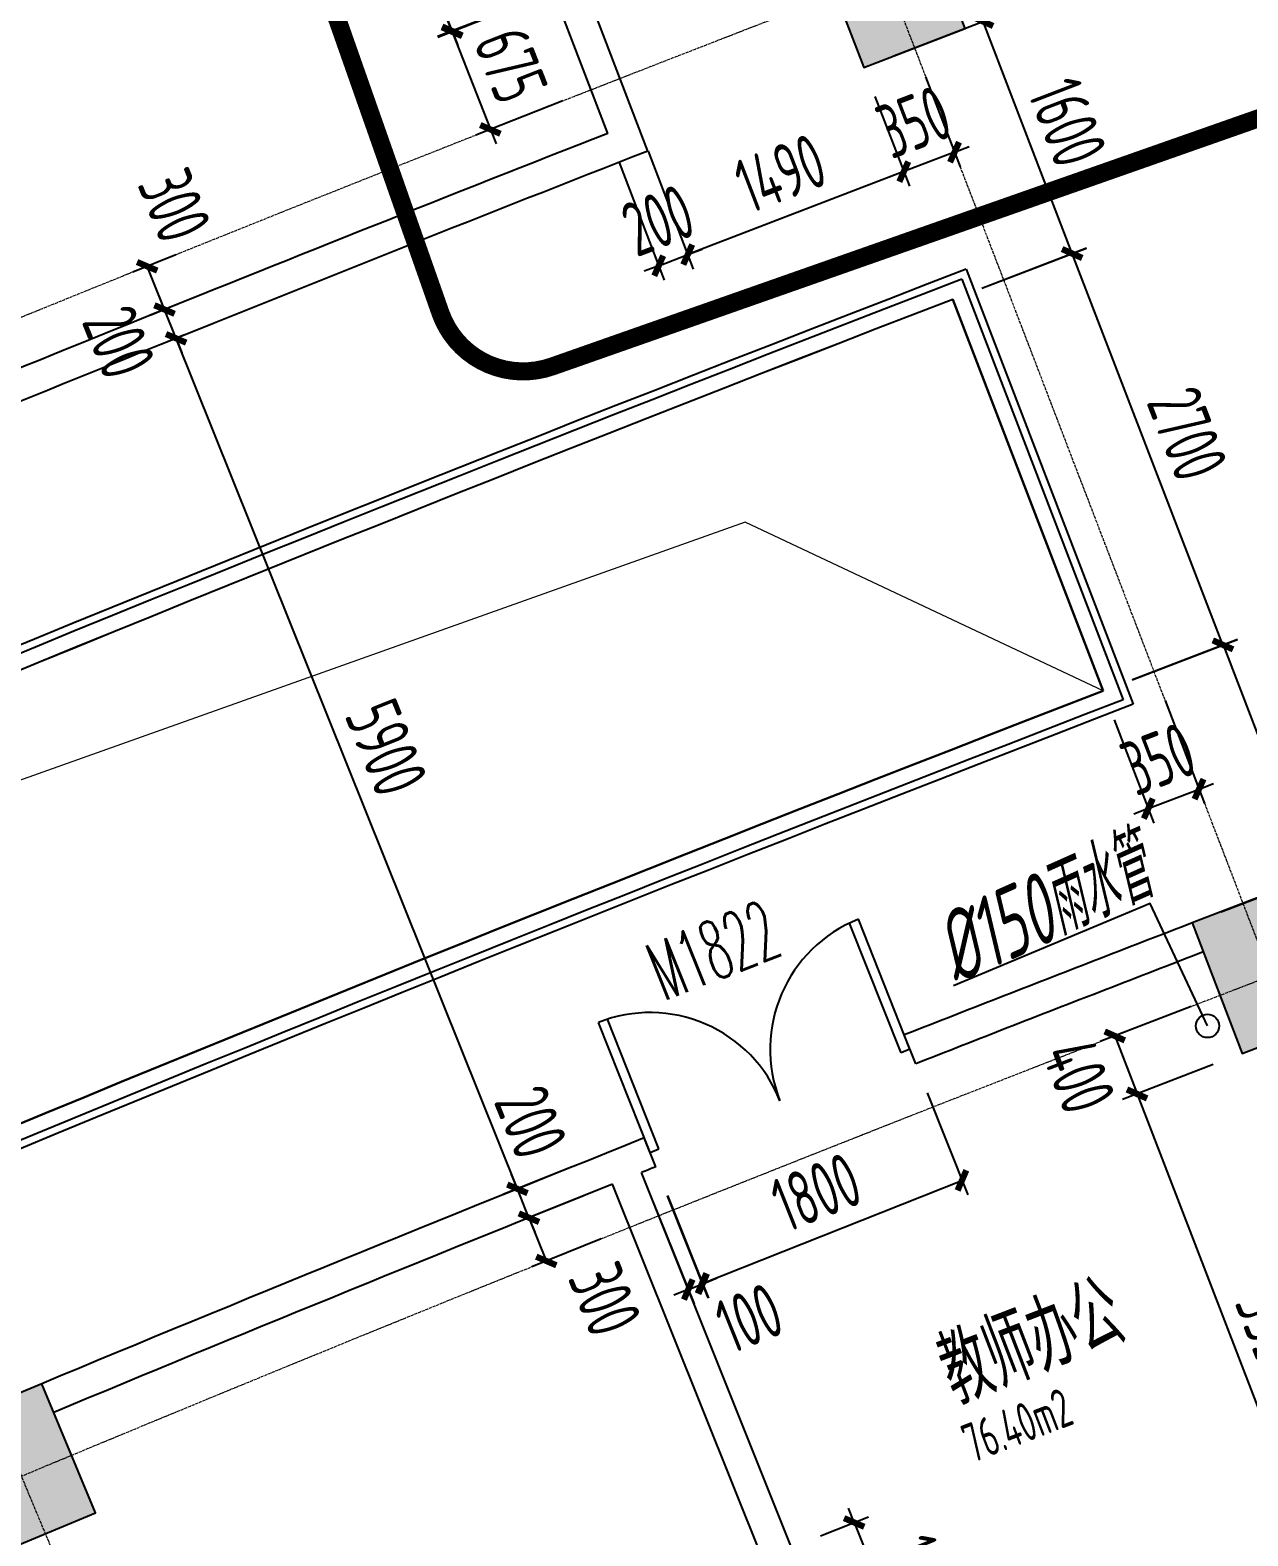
# Model space of a CAD drawing. Header units: millimetres. Extents: x 0 to 12110233, y -6694180 to 0.
# Drawn here: x 11662613 to 11670453, y -6416127 to -6406433 of the extents above; entities that cross this region are included whole.
import ezdxf
from ezdxf.enums import TextEntityAlignment as Align

# ---------------------------------------------------------------- set-up
doc = ezdxf.new("R2010")
doc.units = ezdxf.units.MM
doc.header["$LTSCALE"] = 10
doc.linetypes.add('A1-RG-AXIS-3~4F$0$CENTER', pattern=[50.8, 31.75, -6.35, 6.35, -6.35])
doc.linetypes.add('A1-RI-F3$0$DASHED', pattern=[0.75, 0.5, -0.25])
for name, color, linetype in [('A1-RD-3F$0$A-louban', 5, 'Continuous'), ('A1-RG-AXIS-3~4F$0$A-COLU-HATH', 8, 'Continuous'), ('A1-RG-AXIS-3~4F$0$A-COLUMN', 7, 'Continuous'), ('A1-RG-AXIS-3~4F$0$A2-RG-AXIS-150$0$A-DIMS-100', 1, 'Continuous'), ('A1-RI-F3$0$0P-RW-GR-V', 210, 'Continuous'), ('A1-RI-F3$0$A-DIMS-1：100', 1, 'Continuous'), ('A1-RI-F3$0$A-DOOR', 32, 'Continuous'), ('A1-RI-F3$0$A-STRS-HRAL', 3, 'Continuous'), ('A1-RI-F3$0$A-SYMB', 4, 'Continuous'), ('A1-RI-F3$0$A-SYMB-AREA', 4, 'Continuous'), ('A1-RI-F3$0$A-SYMB-NAME', 4, 'Continuous'), ('A1-RI-F3$0$A-TEXT', 4, 'Continuous'), ('A1-RI-F3$0$A-TEXT1', 4, 'Continuous'), ('A1-RI-F3$0$A-WALL', 7, 'Continuous'), ('A1-RI-F3$0$N-SYMB-DOOR', 13, 'Continuous'), ('A1-RI-F3$0$N-SYMB-DOOR1', 13, 'Continuous'), ('A1-RI-F3$0$N-SYMB-DOOR2', 13, 'Continuous')]:
    doc.layers.add(name, color=color, linetype=linetype)
doc.layers.add('A1-RG-AXIS-3~4F$0$A-GRID', color=1, linetype='A1-RG-AXIS-3~4F$0$CENTER', lineweight=9)
doc.layers.add('A1-RI-F3$0$A-HOLE', color=2, linetype='Continuous', lineweight=5)
doc.styles.add('A1-RG-AXIS-3~4F$0$A2-RG-AXIS-150$0$XD2008', font='romans.shx', dxfattribs={"width": 0.7})
doc.styles.add('A1-RI-F3$0$ECADI', font='gbeitc.shx', dxfattribs={"width": 0.7, "bigfont": 'gbcbig.shx'})
doc.styles.add('A1-RI-F3$0$ECADI-SYM', font='simplex.shx', dxfattribs={"width": 0.7, "bigfont": 'hztxt.shx'})
doc.styles.add('A1-RI-F3$0$XD2008', font='xd-hzs.shx', dxfattribs={"width": 0.7, "bigfont": 'xd-hztxt.shx'})
doc.dimstyles.new('A1-RG-AXIS-3~4F$0$A2-RG-AXIS-150$0$XD100', dxfattribs={"dimscale": 100, "dimtxt": 5.5, "dimasz": 1.5, "dimexe": 1, "dimexo": 2, "dimgap": 0.5, "dimtad": 1, "dimdec": 0, "dimdsep": 46, "dimtxsty": 'A1-RG-AXIS-3~4F$0$A2-RG-AXIS-150$0$XD2008', "dimblk": 'A1-RG-AXIS-3~4F$0$A2-RG-AXIS-150$0$_ArchTick', "dimcen": 2.5, "dimclrt": 4, "dimaunit": 1, "dimadec": 3, "dimazin": 0, "dimtfac": 1, "dimtdec": 0, "dimtix": 1, "dimtmove": 0, "dimatfit": 3, "dimfxl": 0, "dimtolj": 1, "dimtzin": 0, "dimarcsym": 0})
doc.dimstyles.new('A1-RI-F3$0$XD100$0', dxfattribs={"dimscale": 100, "dimtxt": 3.5, "dimasz": 2, "dimexe": 1, "dimexo": 2, "dimgap": 1, "dimtad": 1, "dimdec": 0, "dimdsep": 46, "dimtxsty": 'A1-RI-F3$0$XD2008', "dimblk1": 'A1-RI-F3$0$_ArchTick', "dimblk2": 'A1-RI-F3$0$_ArchTick', "dimsah": 1, "dimcen": 2.5, "dimclrd": 1, "dimclre": 1, "dimclrt": 4, "dimaunit": 1, "dimadec": 0, "dimazin": 0, "dimtfac": 1, "dimtdec": 0, "dimtix": 1, "dimtmove": 2, "dimatfit": 3, "dimfxl": 0, "dimtolj": 1, "dimtzin": 0, "dimarcsym": 0})

# ---------------------------------------------------------------- blocks, each defined once
blk = doc.blocks.new('A1-RD-3F')
at = {"layer": 'A1-RD-3F$0$A-louban'}
blk.add_lwpolyline([(11669520.9, -6410687.2), (11668553.2, -6408166.6, 0.013789), (11652954.6, -6414674.9), (11654065.4, -6417135.8, -0.013784)], format="xyb", close=True, dxfattribs=at)
blk = doc.blocks.new('A1-RI-F3$0$_ArchTick')
at = {"color": 0, "linetype": 'ByBlock', "const_width": 0.4}
blk.add_lwpolyline([(-0.5, -0.5), (0.5, 0.5)], dxfattribs=at)
blk = doc.blocks.new('*D40')
at = {"layer": 'A1-RI-F3$0$A-DIMS-1：100', "color": 1, "linetype": 'ByBlock', "lineweight": -2}
for p, q in [((11663792.3, -6408320.9), (11663459.6, -6408454.4)), ((11665749.9, -6413892.6), (11663552.4, -6408417.2)), ((11665989.8, -6413796.4), (11665657.1, -6413929.9))]:
    blk.add_line(p, q, dxfattribs=at)
at = {"layer": 'A1-RI-F3$0$A-DIMS-1：100', "color": 1, "linetype": 'ByBlock', "lineweight": -2, "xscale": 100, "yscale": 100, "zscale": 100}
for p, rotation in [((11663552.4, -6408417.2), 111.8672145939445), ((11665749.9, -6413892.6), 291.8672145939445)]:
    blk.add_blockref('A1-RI-F3$0$_ArchTick', p, dxfattribs=dict(at, rotation=rotation))
at = {"layer": 'A1-RI-F3$0$A-DIMS-1：100', "color": 4, "linetype": 'ByBlock', "insert": (11664906.4, -6411052.5), "char_height": 350, "attachment_point": 5, "rotation": 291.86721, "style": 'A1-RI-F3$0$XD2008'}
blk.add_mtext('\\A1;5900', dxfattribs=at)
blk = doc.blocks.new('*D41')
at = {"layer": 'A1-RI-F3$0$A-DIMS-1：100', "color": 1, "linetype": 'ByBlock', "lineweight": -2}
for p, q in [((11663532.2, -6408210), (11663385.1, -6408269.1)), ((11663477.9, -6408231.8), (11663440.6, -6408139)), ((11663552.5, -6408417.3), (11663477.9, -6408231.8)), ((11663606.7, -6408395.5), (11663459.7, -6408454.6)), ((11663552.5, -6408417.3), (11663589.8, -6408510.1))]:
    blk.add_line(p, q, dxfattribs=at)
at = {"layer": 'A1-RI-F3$0$A-DIMS-1：100', "color": 1, "linetype": 'ByBlock', "lineweight": -2, "xscale": 100, "yscale": 100, "zscale": 100}
for p, rotation in [((11663477.9, -6408231.8), 291.9044075405789), ((11663552.5, -6408417.3), 111.9044075405789)]:
    blk.add_blockref('A1-RI-F3$0$_ArchTick', p, dxfattribs=dict(at, rotation=rotation))
at = {"layer": 'A1-RI-F3$0$A-DIMS-1：100', "color": 4, "linetype": 'ByBlock', "insert": (11663183.8, -6408441.6), "char_height": 350, "attachment_point": 5, "rotation": 291.90441, "style": 'A1-RI-F3$0$XD2008'}
blk.add_mtext('\\A1;200', dxfattribs=at)
blk = doc.blocks.new('*D42')
at = {"layer": 'A1-RI-F3$0$A-DIMS-1：100', "color": 1, "linetype": 'ByBlock', "lineweight": -2}
for p, q in [((11663551.7, -6407878.9), (11663273.3, -6407990.7)), ((11663477.8, -6408231.7), (11663366.1, -6407953.5)), ((11663663.4, -6408157.1), (11663385, -6408268.9))]:
    blk.add_line(p, q, dxfattribs=at)
at = {"layer": 'A1-RI-F3$0$A-DIMS-1：100', "color": 1, "linetype": 'ByBlock', "lineweight": -2, "xscale": 100, "yscale": 100, "zscale": 100}
for p, rotation in [((11663366.1, -6407953.5), 111.8781112606488), ((11663477.8, -6408231.7), 291.8781112606488)]:
    blk.add_blockref('A1-RI-F3$0$_ArchTick', p, dxfattribs=dict(at, rotation=rotation))
at = {"layer": 'A1-RI-F3$0$A-DIMS-1：100', "color": 4, "linetype": 'ByBlock', "insert": (11663542.5, -6407561.6), "char_height": 350, "attachment_point": 5, "rotation": 291.87811, "style": 'A1-RI-F3$0$XD2008'}
blk.add_mtext('\\A1;300', dxfattribs=at)
blk = doc.blocks.new('*D85')
at = {"layer": 'A1-RI-F3$0$A-DIMS-1：100', "color": 1, "linetype": 'ByBlock', "lineweight": -2}
for p, q in [((11665797, -6406260.4), (11665236.5, -6406479.9)), ((11665329.6, -6406443.4), (11665293.1, -6406350.3)), ((11665329.6, -6406443.4), (11665575.7, -6407072.1)), ((11666043.1, -6406889.2), (11665482.6, -6407108.6)), ((11665575.7, -6407072.1), (11665612.2, -6407165.3))]:
    blk.add_line(p, q, dxfattribs=at)
at = {"layer": 'A1-RI-F3$0$A-DIMS-1：100', "color": 1, "linetype": 'ByBlock', "lineweight": -2, "xscale": 100, "yscale": 100, "zscale": 100}
for p, rotation in [((11665329.6, -6406443.4), 291.3803792926731), ((11665575.7, -6407072.1), 111.3803792926731)]:
    blk.add_blockref('A1-RI-F3$0$_ArchTick', p, dxfattribs=dict(at, rotation=rotation))
at = {"layer": 'A1-RI-F3$0$A-DIMS-1：100', "color": 4, "linetype": 'ByBlock', "insert": (11665708.7, -6406657.5), "char_height": 350, "attachment_point": 5, "rotation": 291.38038, "style": 'A1-RI-F3$0$XD2008'}
blk.add_mtext('\\A1;675', dxfattribs=at)
blk = doc.blocks.new('*D86')
at = {"layer": 'A1-RI-F3$0$A-DIMS-1：100', "color": 1, "linetype": 'ByBlock', "lineweight": -2}
for p, q in [((11665438.1, -6405325.6), (11664877.8, -6405540.7)), ((11664971.2, -6405504.9), (11664935.3, -6405411.5)), ((11665329.6, -6406438.5), (11664971.2, -6405504.9)), ((11665796.5, -6406259.2), (11665236.2, -6406474.3)), ((11665329.6, -6406438.5), (11665365.4, -6406531.8))]:
    blk.add_line(p, q, dxfattribs=at)
at = {"layer": 'A1-RI-F3$0$A-DIMS-1：100', "color": 1, "linetype": 'ByBlock', "lineweight": -2, "xscale": 100, "yscale": 100, "zscale": 100}
for p, rotation in [((11664971.2, -6405504.9), 291.0024495403499), ((11665329.6, -6406438.5), 111.0024495403499)]:
    blk.add_blockref('A1-RI-F3$0$_ArchTick', p, dxfattribs=dict(at, rotation=rotation))
at = {"layer": 'A1-RI-F3$0$A-DIMS-1：100', "color": 4, "linetype": 'ByBlock', "insert": (11665407.1, -6405873.1), "char_height": 350, "attachment_point": 5, "rotation": 291.00245, "style": 'A1-RI-F3$0$XD2008'}
blk.add_mtext('\\A1;1000', dxfattribs=at)
blk = doc.blocks.new('A1-RI-F3$0$5erhfh')
at = {"layer": 'A1-RI-F3$0$A-SYMB-AREA', "style": 'A1-RI-F3$0$ECADI', "width": 0.7}
blk.add_attdef('340M2', text='', height=2.5, dxfattribs=at).set_placement((0, 1.25), align=Align.MIDDLE_LEFT)
at = {"layer": 'A1-RI-F3$0$A-SYMB-NAME', "style": 'A1-RI-F3$0$ECADI', "width": 0.7}
blk.add_attdef('CHINESENAME', (-12.292, 3.087), '', height=4.5, dxfattribs=at)
blk = doc.blocks.new('*D307')
at = {"layer": 'A1-RI-F3$0$A-DIMS-1：100', "color": 1, "linetype": 'ByBlock', "lineweight": -2}
for p, q in [((11666177.2, -6413936.6), (11665731.4, -6414115.3)), ((11665824.2, -6414078.1), (11665935.9, -6414356.7)), ((11666288.9, -6414215.2), (11665843.1, -6414393.9))]:
    blk.add_line(p, q, dxfattribs=at)
at = {"layer": 'A1-RI-F3$0$A-DIMS-1：100', "color": 1, "linetype": 'ByBlock', "lineweight": -2, "xscale": 100, "yscale": 100, "zscale": 100}
for p, rotation in [((11665824.2, -6414078.1), 111.844092420943), ((11665935.9, -6414356.7), 291.844092420943)]:
    blk.add_blockref('A1-RI-F3$0$_ArchTick', p, dxfattribs=dict(at, rotation=rotation))
at = {"layer": 'A1-RI-F3$0$A-DIMS-1：100', "color": 4, "linetype": 'ByBlock', "insert": (11666313.7, -6414603.3), "char_height": 350, "attachment_point": 5, "rotation": 291.84409, "style": 'A1-RI-F3$0$XD2008'}
blk.add_mtext('\\A1;300', dxfattribs=at)
blk = doc.blocks.new('*D308')
at = {"layer": 'A1-RI-F3$0$A-DIMS-1：100', "color": 1, "linetype": 'ByBlock', "lineweight": -2}
for p, q in [((11666102.8, -6413751), (11665657, -6413929.7)), ((11665749.8, -6413892.4), (11665712.6, -6413799.6)), ((11665824.2, -6414078.1), (11665749.8, -6413892.4)), ((11666177.2, -6413936.6), (11665731.4, -6414115.3)), ((11665824.2, -6414078.1), (11665861.4, -6414170.9))]:
    blk.add_line(p, q, dxfattribs=at)
at = {"layer": 'A1-RI-F3$0$A-DIMS-1：100', "color": 1, "linetype": 'ByBlock', "lineweight": -2, "xscale": 100, "yscale": 100, "zscale": 100}
for p, rotation in [((11665749.8, -6413892.4), 291.8441310493046), ((11665824.2, -6414078.1), 111.8441310493046)]:
    blk.add_blockref('A1-RI-F3$0$_ArchTick', p, dxfattribs=dict(at, rotation=rotation))
at = {"layer": 'A1-RI-F3$0$A-DIMS-1：100', "color": 4, "linetype": 'ByBlock', "insert": (11665836.8, -6413462.9), "char_height": 350, "attachment_point": 5, "rotation": 291.84413, "style": 'A1-RI-F3$0$XD2008'}
blk.add_mtext('\\A1;200', dxfattribs=at)
blk = doc.blocks.new('*D311')
at = {"layer": 'A1-RI-F3$0$A-DIMS-1：100', "color": 1, "linetype": 'ByBlock', "lineweight": -2}
for p, q in [((11666622.8, -6413973.5), (11666887, -6414633.2)), ((11666715.7, -6413936.3), (11666979.9, -6414596)), ((11666849.9, -6414540.4), (11666942.7, -6414503.2)), ((11666942.7, -6414503.2), (11667035.5, -6414466)), ((11666849.9, -6414540.4), (11666757, -6414577.6))]:
    blk.add_line(p, q, dxfattribs=at)
at = {"layer": 'A1-RI-F3$0$A-DIMS-1：100', "color": 1, "linetype": 'ByBlock', "lineweight": -2, "xscale": 100, "yscale": 100, "zscale": 100}
for p, rotation in [((11666942.7, -6414503.2), 201.8251589457956), ((11666849.9, -6414540.4), 21.82515894579562)]:
    blk.add_blockref('A1-RI-F3$0$_ArchTick', p, dxfattribs=dict(at, rotation=rotation))
at = {"layer": 'A1-RI-F3$0$A-DIMS-1：100', "color": 4, "linetype": 'ByBlock', "insert": (11667242.2, -6414723.7), "char_height": 350, "attachment_point": 5, "rotation": 21.82516, "style": 'A1-RI-F3$0$XD2008'}
blk.add_mtext('\\A1;100', dxfattribs=at)
blk = doc.blocks.new('*D312')
at = {"layer": 'A1-RI-F3$0$A-DIMS-1：100', "color": 1, "linetype": 'ByBlock', "lineweight": -2}
for p, q in [((11668388.4, -6413273.5), (11668648.9, -6413930.8)), ((11666938.6, -6414500.9), (11668612, -6413837.8)), ((11666715, -6413936.6), (11666975.5, -6414593.9))]:
    blk.add_line(p, q, dxfattribs=at)
at = {"layer": 'A1-RI-F3$0$A-DIMS-1：100', "color": 1, "linetype": 'ByBlock', "lineweight": -2, "xscale": 100, "yscale": 100, "zscale": 100}
for p, rotation in [((11668612, -6413837.8), 21.61646446125528), ((11666938.6, -6414500.9), 201.6164644612552)]:
    blk.add_blockref('A1-RI-F3$0$_ArchTick', p, dxfattribs=dict(at, rotation=rotation))
at = {"layer": 'A1-RI-F3$0$A-DIMS-1：100', "color": 4, "linetype": 'ByBlock', "insert": (11667674, -6413913.7), "char_height": 350, "attachment_point": 5, "rotation": 21.61646, "style": 'A1-RI-F3$0$XD2008'}
blk.add_mtext('\\A1;1800', dxfattribs=at)
blk = doc.blocks.new('*D317')
at = {"layer": 'A1-RI-F3$0$A-DIMS-1：100', "color": 1, "linetype": 'ByBlock', "lineweight": -2}
for p, q in [((11670086.9, -6412719.3), (11669502.4, -6412943.8)), ((11669595.7, -6412907.9), (11669739, -6413281.1)), ((11670230.2, -6413092.6), (11669645.7, -6413317))]:
    blk.add_line(p, q, dxfattribs=at)
at = {"layer": 'A1-RI-F3$0$A-DIMS-1：100', "color": 1, "linetype": 'ByBlock', "lineweight": -2, "xscale": 100, "yscale": 100, "zscale": 100}
for p, rotation in [((11669595.7, -6412907.9), 111.0024529768918), ((11669739, -6413281.1), 291.0024529768918)]:
    blk.add_blockref('A1-RI-F3$0$_ArchTick', p, dxfattribs=dict(at, rotation=rotation))
at = {"layer": 'A1-RI-F3$0$A-DIMS-1：100', "color": 4, "linetype": 'ByBlock', "insert": (11669365.2, -6413167.2), "char_height": 350, "attachment_point": 5, "rotation": 291.00245, "style": 'A1-RI-F3$0$XD2008'}
blk.add_mtext('\\A1;400', dxfattribs=at)
blk = doc.blocks.new('*D318')
at = {"layer": 'A1-RI-F3$0$A-DIMS-1：100', "color": 1, "linetype": 'ByBlock', "lineweight": -2}
for p, q in [((11670230.3, -6413092.8), (11669645.9, -6413317.9)), ((11669739.2, -6413282), (11671015.5, -6416594.8)), ((11671506.5, -6416405.7), (11670922.2, -6416630.8))]:
    blk.add_line(p, q, dxfattribs=at)
at = {"layer": 'A1-RI-F3$0$A-DIMS-1：100', "color": 1, "linetype": 'ByBlock', "lineweight": -2, "xscale": 100, "yscale": 100, "zscale": 100}
for p, rotation in [((11669739.2, -6413282), 111.0690063712773), ((11671015.5, -6416594.8), 291.0690063712773)]:
    blk.add_blockref('A1-RI-F3$0$_ArchTick', p, dxfattribs=dict(at, rotation=rotation))
at = {"layer": 'A1-RI-F3$0$A-DIMS-1：100', "color": 4, "linetype": 'ByBlock', "insert": (11670634, -6414839.6), "char_height": 350, "attachment_point": 5, "rotation": 291.06901, "style": 'A1-RI-F3$0$XD2008'}
blk.add_mtext('\\A1;3550', dxfattribs=at)
blk = doc.blocks.new('*D320')
at = {"layer": 'A1-RI-F3$0$A-DIMS-1：100', "color": 1, "linetype": 'ByBlock', "lineweight": -2}
for p, q in [((11667917.9, -6416040.2), (11667880.7, -6415947.3)), ((11667700.8, -6416127.1), (11668010.7, -6416003)), ((11667917.9, -6416040.2), (11668289.6, -6416968.5)), ((11668072.5, -6417055.4), (11668382.5, -6416931.3)), ((11668289.6, -6416968.5), (11668326.8, -6417061.3))]:
    blk.add_line(p, q, dxfattribs=at)
at = {"layer": 'A1-RI-F3$0$A-DIMS-1：100', "color": 1, "linetype": 'ByBlock', "lineweight": -2, "xscale": 100, "yscale": 100, "zscale": 100}
for p, rotation in [((11667917.9, -6416040.2), 291.8251589461732), ((11668289.6, -6416968.5), 111.8251589461732)]:
    blk.add_blockref('A1-RI-F3$0$_ArchTick', p, dxfattribs=dict(at, rotation=rotation))
at = {"layer": 'A1-RI-F3$0$A-DIMS-1：100', "color": 4, "linetype": 'ByBlock', "insert": (11668359, -6416402.1), "char_height": 350, "attachment_point": 5, "rotation": 291.82516, "style": 'A1-RI-F3$0$XD2008'}
blk.add_mtext('\\A1;1000', dxfattribs=at)
blk = doc.blocks.new('*D394')
at = {"layer": 'A1-RI-F3$0$A-DIMS-1：100', "color": 1, "linetype": 'ByBlock', "lineweight": -2}
for p, q in [((11669919.4, -6410748.4), (11670174.3, -6411412.4)), ((11669592.6, -6410873.9), (11669847.5, -6411537.8)), ((11670138.4, -6411319), (11670231.8, -6411283.2)), ((11669811.7, -6411444.5), (11670138.4, -6411319)), ((11669811.7, -6411444.5), (11669718.3, -6411480.3))]:
    blk.add_line(p, q, dxfattribs=at)
at = {"layer": 'A1-RI-F3$0$A-DIMS-1：100', "color": 1, "linetype": 'ByBlock', "lineweight": -2, "xscale": 100, "yscale": 100, "zscale": 100}
for p, rotation in [((11670138.4, -6411319), 201.0024497400026), ((11669811.7, -6411444.5), 21.00244974000254)]:
    blk.add_blockref('A1-RI-F3$0$_ArchTick', p, dxfattribs=dict(at, rotation=rotation))
at = {"layer": 'A1-RI-F3$0$A-DIMS-1：100', "color": 4, "linetype": 'ByBlock', "insert": (11669876.5, -6411125), "char_height": 350, "attachment_point": 5, "rotation": 21.00245, "style": 'A1-RI-F3$0$XD2008'}
blk.add_mtext('\\A1;350', dxfattribs=at)
blk = doc.blocks.new('*D395')
at = {"layer": 'A1-RI-F3$0$A-DIMS-1：100', "color": 1, "linetype": 'ByBlock', "lineweight": -2}
for p, q in [((11669707.7, -6410615.5), (11670386.2, -6410355)), ((11670292.9, -6410390.8), (11670866.3, -6411884.3)), ((11670281, -6412109), (11670959.6, -6411848.5))]:
    blk.add_line(p, q, dxfattribs=at)
at = {"layer": 'A1-RI-F3$0$A-DIMS-1：100', "color": 1, "linetype": 'ByBlock', "lineweight": -2, "xscale": 100, "yscale": 100, "zscale": 100}
for p, rotation in [((11670292.9, -6410390.8), 111.0024433438502), ((11670866.3, -6411884.3), 291.0024433438501)]:
    blk.add_blockref('A1-RI-F3$0$_ArchTick', p, dxfattribs=dict(at, rotation=rotation))
at = {"layer": 'A1-RI-F3$0$A-DIMS-1：100', "color": 4, "linetype": 'ByBlock', "insert": (11670836.3, -6411039), "char_height": 350, "attachment_point": 5, "rotation": 291.00244, "style": 'A1-RI-F3$0$XD2008'}
blk.add_mtext('\\A1;1600', dxfattribs=at)
blk = doc.blocks.new('*D396')
at = {"layer": 'A1-RI-F3$0$A-DIMS-1：100', "color": 1, "linetype": 'ByBlock', "lineweight": -2}
for p, q in [((11668739.9, -6408094.7), (11669414.5, -6407834.8)), ((11670291.7, -6410390.3), (11669321.2, -6407870.7)), ((11669710.4, -6410614.2), (11670385, -6410354.3))]:
    blk.add_line(p, q, dxfattribs=at)
at = {"layer": 'A1-RI-F3$0$A-DIMS-1：100', "color": 1, "linetype": 'ByBlock', "lineweight": -2, "xscale": 100, "yscale": 100, "zscale": 100}
for p, rotation in [((11669321.2, -6407870.7), 111.066114885953), ((11670291.7, -6410390.3), 291.066114885953)]:
    blk.add_blockref('A1-RI-F3$0$_ArchTick', p, dxfattribs=dict(at, rotation=rotation))
at = {"layer": 'A1-RI-F3$0$A-DIMS-1：100', "color": 4, "linetype": 'ByBlock', "insert": (11670063.1, -6409031.7), "char_height": 350, "attachment_point": 5, "rotation": 291.06611, "style": 'A1-RI-F3$0$XD2008'}
blk.add_mtext('\\A1;2700', dxfattribs=at)
blk = doc.blocks.new('*D397')
at = {"layer": 'A1-RI-F3$0$A-DIMS-1：100', "color": 1, "linetype": 'ByBlock', "lineweight": -2}
for p, q in [((11668166.4, -6406601), (11668841.4, -6406341.9)), ((11669321.6, -6407871.6), (11668748, -6406377.7)), ((11668740, -6408094.9), (11669414.9, -6407835.7))]:
    blk.add_line(p, q, dxfattribs=at)
at = {"layer": 'A1-RI-F3$0$A-DIMS-1：100', "color": 1, "linetype": 'ByBlock', "lineweight": -2, "xscale": 100, "yscale": 100, "zscale": 100}
for p, rotation in [((11668748, -6406377.7), 111.0024529768888), ((11669321.6, -6407871.6), 291.0024529768888)]:
    blk.add_blockref('A1-RI-F3$0$_ArchTick', p, dxfattribs=dict(at, rotation=rotation))
at = {"layer": 'A1-RI-F3$0$A-DIMS-1：100', "color": 4, "linetype": 'ByBlock', "insert": (11669291.5, -6407026.1), "char_height": 350, "attachment_point": 5, "rotation": 291.00245, "style": 'A1-RI-F3$0$XD2008'}
blk.add_mtext('\\A1;1600', dxfattribs=at)
blk = doc.blocks.new('*D398')
at = {"layer": 'A1-RI-F3$0$A-DIMS-1：100', "color": 1, "linetype": 'ByBlock', "lineweight": -2}
for p, q in [((11668378.1, -6406733.9), (11668600.1, -6407312.1)), ((11668051.4, -6406859.4), (11668273.3, -6407437.5)), ((11668564.3, -6407218.7), (11668237.5, -6407344.1)), ((11668564.3, -6407218.7), (11668657.6, -6407182.9)), ((11668237.5, -6407344.1), (11668144.1, -6407380))]:
    blk.add_line(p, q, dxfattribs=at)
at = {"layer": 'A1-RI-F3$0$A-DIMS-1：100', "color": 1, "linetype": 'ByBlock', "lineweight": -2, "xscale": 100, "yscale": 100, "zscale": 100}
for p, rotation in [((11668564.3, -6407218.7), 201.0024529768817), ((11668237.5, -6407344.1), 21.00245297688171)]:
    blk.add_blockref('A1-RI-F3$0$_ArchTick', p, dxfattribs=dict(at, rotation=rotation))
at = {"layer": 'A1-RI-F3$0$A-DIMS-1：100', "color": 4, "linetype": 'ByBlock', "insert": (11668302.3, -6407024.7), "char_height": 350, "attachment_point": 5, "rotation": 21.00245, "style": 'A1-RI-F3$0$XD2008'}
blk.add_mtext('\\A1;350', dxfattribs=at)
blk = doc.blocks.new('*D399')
at = {"layer": 'A1-RI-F3$0$A-DIMS-1：100', "color": 1, "linetype": 'ByBlock', "lineweight": -2}
for p, q in [((11668051.4, -6406859.4), (11668273.3, -6407437.5)), ((11666660.4, -6407393.4), (11666882.3, -6407971.5)), ((11668237.5, -6407344.1), (11666846.5, -6407878.2))]:
    blk.add_line(p, q, dxfattribs=at)
at = {"layer": 'A1-RI-F3$0$A-DIMS-1：100', "color": 1, "linetype": 'ByBlock', "lineweight": -2, "xscale": 100, "yscale": 100, "zscale": 100}
for p, rotation in [((11668237.5, -6407344.1), 21.00244954033154), ((11666846.5, -6407878.2), 201.0024495403315)]:
    blk.add_blockref('A1-RI-F3$0$_ArchTick', p, dxfattribs=dict(at, rotation=rotation))
at = {"layer": 'A1-RI-F3$0$A-DIMS-1：100', "color": 4, "linetype": 'ByBlock', "insert": (11667443.4, -6407354.4), "char_height": 350, "attachment_point": 5, "rotation": 21.00245, "style": 'A1-RI-F3$0$XD2008'}
blk.add_mtext('\\A1;1490', dxfattribs=at)
blk = doc.blocks.new('*D400')
at = {"layer": 'A1-RI-F3$0$A-DIMS-1：100', "color": 1, "linetype": 'ByBlock', "lineweight": -2}
for p, q in [((11666591.1, -6407212.8), (11666882.3, -6407971.5)), ((11666404.3, -6407284.5), (11666695.6, -6408043.2)), ((11666659.8, -6407949.8), (11666846.5, -6407878.2)), ((11666846.5, -6407878.2), (11666939.8, -6407842.3)), ((11666659.8, -6407949.8), (11666566.4, -6407985.7))]:
    blk.add_line(p, q, dxfattribs=at)
at = {"layer": 'A1-RI-F3$0$A-DIMS-1：100', "color": 1, "linetype": 'ByBlock', "lineweight": -2, "xscale": 100, "yscale": 100, "zscale": 100}
for p, rotation in [((11666846.5, -6407878.2), 201.0024495402313), ((11666659.8, -6407949.8), 21.0024495402313)]:
    blk.add_blockref('A1-RI-F3$0$_ArchTick', p, dxfattribs=dict(at, rotation=rotation))
at = {"layer": 'A1-RI-F3$0$A-DIMS-1：100', "color": 4, "linetype": 'ByBlock', "insert": (11666654.6, -6407657.3), "char_height": 350, "attachment_point": 5, "rotation": 21.00245, "style": 'A1-RI-F3$0$XD2008'}
blk.add_mtext('\\A1;200', dxfattribs=at)
blk = doc.blocks.new('A1-RG-AXIS-3~4F$0$A2-RG-AXIS-150$0$_ArchTick')
at = {"color": 0, "linetype": 'ByBlock', "const_width": 0.4}
blk.add_lwpolyline([(-0.5, -0.5), (0.5, 0.5)], dxfattribs=at)
blk = doc.blocks.new('*D711')
at = {"layer": 'A1-RG-AXIS-3~4F$0$A2-RG-AXIS-150$0$A-DIMS-100', "color": 0, "lineweight": -2, "ltscale": 3}
for p, q in [((11670910, -6387267.3), (11670915.9, -6387284)), ((11580897.2, -6435951), (11580908, -6435965))]:
    blk.add_line(p, q, dxfattribs=at)
blk.add_arc((11778731.9, -6694178.6), 325182.4, 109.357031, 127.456634, dxfattribs=at)
at = {"layer": 'A1-RG-AXIS-3~4F$0$A2-RG-AXIS-150$0$A-DIMS-100', "color": 0, "lineweight": -2, "ltscale": 3, "xscale": 150, "yscale": 150, "zscale": 150}
for p, rotation in [((11670949, -6387378.3), 19.35703132825471), ((11580968.8, -6436044.4), 217.4566338573137)]:
    blk.add_blockref('A1-RG-AXIS-3~4F$0$A2-RG-AXIS-150$0$_ArchTick', p, dxfattribs=dict(at, rotation=rotation))
at = {"layer": 'A1-RG-AXIS-3~4F$0$A2-RG-AXIS-150$0$A-DIMS-100', "color": 4, "ltscale": 3, "insert": (11623903.2, -6407910.6), "char_height": 375, "attachment_point": 5, "rotation": 28.40683, "style": 'A1-RG-AXIS-3~4F$0$A2-RG-AXIS-150$0$XD2008'}
blk.add_mtext('\\A1;18°5\'59"', dxfattribs=at)
blk = doc.blocks.new('A1-RG-AXIS-3~4F$0$colu')
at = {"layer": 'A1-RG-AXIS-3~4F$0$A-COLU-HATH', "linetype": 'ByBlock'}
h = blk.add_hatch(color=256, dxfattribs=at)
h.paths.add_polyline_path([(11645506.5, -6407137.9), (11645842, -6407864.2), (11645388.1, -6408073.9), (11645052.6, -6407347.6)])
h.paths.add_polyline_path([(11672567.5, -6404094.9), (11672841.4, -6404846.5), (11673311.2, -6404675.2), (11673037.2, -6403923.6)])
h.paths.add_polyline_path([(11669749.3, -6396288.4), (11670092.2, -6397229.1), (11670561.8, -6397057.7), (11670219.1, -6396117.2)])
h.paths.add_polyline_path([(11648218.5, -6414201.1), (11648554, -6414927.4), (11649007.9, -6414717.7), (11648672.4, -6413991.5)])
h.paths.add_polyline_path([(11630302.3, -6423284.6), (11630692.9, -6423982.7), (11631129.2, -6423738.6), (11630738.6, -6423040.4)])
h.paths.add_polyline_path([(11626248.1, -6416039.2), (11626638.7, -6416737.4), (11627075.1, -6416493.2), (11626684.4, -6415795.1)])
h.paths.add_polyline_path([(11604911.2, -6438703.6), (11605416.6, -6439448.3), (11605995.8, -6439055.2), (11605490.4, -6438310.5)])
h.paths.add_polyline_path([(11612318.5, -6433817.9), (11612802.4, -6434576.8), (11613392.6, -6434200.5), (11612908.8, -6433441.6)])
h.paths.add_polyline_path([(11678236.4, -6409177.5), (11678567.9, -6410121), (11679228.3, -6409889), (11678896.8, -6408945.5)])
h.paths.add_polyline_path([(11591264.2, -6433838.8), (11591158.5, -6433556.8), (11590222.1, -6433907.7), (11590399.9, -6434382.1)])
h.paths.add_polyline_path([(11582705.6, -6437301.3), (11582516, -6436795.2), (11581579.6, -6437146.1), (11581699.7, -6437471)])
h.paths.add_polyline_path([(11606394.6, -6455923.8), (11606921.2, -6456653.6), (11607488.9, -6456244), (11606962.3, -6455514.2)])
h.paths.add_polyline_path([(11613306.9, -6451073.5), (11613812.4, -6451818.2), (11614391.5, -6451425.1), (11613886.1, -6450680.4)])
h.paths.add_polyline_path([(11620355.7, -6446423.7), (11620839.5, -6447182.6), (11621429.7, -6446806.3), (11620945.9, -6446047.4)])
h.paths.add_polyline_path([(11627535, -6441978.3), (11627996.9, -6442750.7), (11628597.7, -6442391.5), (11628135.8, -6441619.1)])
h.paths.add_polyline_path([(11634839, -6437740.8), (11635278.5, -6438526.2), (11635889.4, -6438184.4), (11635449.9, -6437399)])
h.paths.add_polyline_path([(11642261.7, -6433714.8), (11642678.5, -6434512.5), (11643298.9, -6434188.4), (11642882.2, -6433390.7)])
h.paths.add_polyline_path([(11657438.5, -6426310.3), (11657808.8, -6427130.6), (11658446.8, -6426842.6), (11658076.5, -6426022.3)])
h.paths.add_polyline_path([(11665180.1, -6422937.9), (11665526.7, -6423768.5), (11666172.7, -6423499), (11665826.1, -6422668.4)])
h.paths.add_polyline_path([(11673015.3, -6419789.2), (11673337.9, -6420629.5), (11673991.4, -6420378.6), (11673668.8, -6419538.4)])
h.paths.add_polyline_path([(11675949.4, -6402667.6), (11676280.8, -6403611.1), (11676941.3, -6403379), (11676609.8, -6402435.6)])
h.paths.add_polyline_path([(11632162.7, -6412872.3), (11631542.2, -6413196.4), (11632283.1, -6414614.6), (11632903.5, -6414290.4)])
h.paths.add_polyline_path([(11648552.6, -6404922.5), (11647914.6, -6405210.5), (11648572.8, -6406668.9), (11649210.9, -6406380.9)])
h.paths.add_polyline_path([(11590471.6, -6449023.6), (11591079.8, -6449817.4), (11591635.4, -6449391.7), (11591027.3, -6448597.9)])
h.paths.add_polyline_path([(11601625.9, -6449314.5), (11602152.5, -6450044.4), (11602720.2, -6449634.8), (11602193.6, -6448905)])
h.paths.add_polyline_path([(11597647.1, -6443800.1), (11598173.7, -6444529.9), (11598741.4, -6444120.4), (11598214.8, -6443390.5)])
h.paths.add_polyline_path([(11600306.1, -6431918.8), (11600811.6, -6432663.5), (11601390.7, -6432270.4), (11600885.3, -6431525.7)])
h.paths.add_polyline_path([(11615974.2, -6439551.7), (11616458.1, -6440310.5), (11617048.3, -6439934.2), (11616564.5, -6439175.3)])
h.paths.add_polyline_path([(11615655.2, -6422108.9), (11616117.1, -6422881.3), (11616717.9, -6422522.1), (11616256, -6421749.7)])
h.paths.add_polyline_path([(11619863.2, -6429146.9), (11620325, -6429919.3), (11620925.8, -6429560.1), (11620464, -6428787.6)])
h.paths.add_polyline_path([(11630859.3, -6430628.5), (11631298.8, -6431413.9), (11631909.7, -6431072.1), (11631470.2, -6430286.7)])
h.paths.add_polyline_path([(11627538.8, -6424694.4), (11627978.3, -6425479.8), (11628589.1, -6425138), (11628149.7, -6424352.6)])
h.paths.add_polyline_path([(11638487.9, -6426491.2), (11638904.6, -6427288.9), (11639525, -6426964.7), (11639108.3, -6426167.1)])
h.paths.add_polyline_path([(11646232.1, -6422574.6), (11646625.7, -6423383.9), (11647255.2, -6423077.7), (11646861.6, -6422268.4)])
h.paths.add_polyline_path([(11654085.6, -6418882), (11654455.8, -6419702.3), (11655093.8, -6419414.3), (11654723.6, -6418594)])
h.paths.add_polyline_path([(11659423.4, -6409140.7), (11659769.9, -6409971.3), (11660416, -6409701.8), (11660069.4, -6408871.2)])
h.paths.add_polyline_path([(11662041.8, -6415416.4), (11662388.4, -6416247), (11663034.4, -6415977.4), (11662687.8, -6415146.8)])
h.paths.add_polyline_path([(11670094.3, -6412180.7), (11670416.9, -6413020.9), (11671070.4, -6412770), (11670747.8, -6411929.8)])
edge = h.paths.add_edge_path()
edge.add_arc((11595249.5, -6454684.4), 425, 0, 360)
h.paths.add_polyline_path([(11585545.5, -6442593.7), (11586153.7, -6443387.5), (11586709.3, -6442961.8), (11586101.2, -6442168)])
h.paths.add_polyline_path([(11592849.2, -6437150.3), (11593375.8, -6437880.2), (11593943.4, -6437470.6), (11593416.8, -6436740.7)])
h.paths.add_polyline_path([(11608730, -6444330.1), (11609235.4, -6445074.8), (11609814.6, -6444681.6), (11609309.2, -6443937)])
h.paths.add_polyline_path([(11607910.2, -6426903.7), (11608394.1, -6427662.5), (11608984.3, -6427286.2), (11608500.5, -6426527.3)])
h.paths.add_polyline_path([(11623352.7, -6434983.2), (11623814.5, -6435755.7), (11624415.3, -6435396.5), (11623953.5, -6434624)])
h.paths.add_polyline_path([(11623534.7, -6417538.5), (11623974.1, -6418323.9), (11624585, -6417982.1), (11624145.5, -6417196.7)])
h.paths.add_polyline_path([(11635339.1, -6420464.1), (11635755.9, -6421261.8), (11636376.3, -6420937.7), (11635959.6, -6420140)])
h.paths.add_polyline_path([(11643257.7, -6416459.6), (11643651.4, -6417268.9), (11644280.8, -6416962.8), (11643887.2, -6416153.4)])
h.paths.add_polyline_path([(11651288, -6412684.1), (11651658.2, -6413504.4), (11652296.3, -6413216.4), (11651926, -6412396.1)])
h.paths.add_polyline_path([(11656265.8, -6401573.1), (11656650.9, -6402495.9), (11657296.9, -6402226.4), (11656911.8, -6401303.5)])
h.paths.add_polyline_path([(11664718.2, -6398177.2), (11665076.6, -6399110.8), (11665730.1, -6398859.9), (11665371.7, -6397926.3)])
h.paths.add_polyline_path([(11667657.1, -6405832.5), (11667979.7, -6406672.7), (11668633.2, -6406421.8), (11668310.6, -6405581.6)])
h.paths.add_polyline_path([(11673264.6, -6395025.5), (11673596.1, -6395968.9), (11674256.5, -6395736.9), (11673925, -6394793.5)])
edge = h.paths.add_edge_path()
edge.add_arc((11681417.1, -6417175.4), 425, 0, 360)
edge = h.paths.add_edge_path()
edge.add_arc((11600175.9, -6461114.9), 425, 0, 360)
edge = h.paths.add_edge_path()
edge.add_arc((11640554, -6410100.5), 425, 0, 360)
at = {"layer": 'A1-RG-AXIS-3~4F$0$A-COLUMN'}
for points in [[(11667657.1, -6405832.5), (11667979.7, -6406672.7), (11668633.2, -6406421.8), (11668310.6, -6405581.6)], [(11670094.3, -6412180.7), (11670416.9, -6413020.9), (11671070.4, -6412770), (11670747.8, -6411929.8)], [(11662041.8, -6415416.4), (11662388.4, -6416247), (11663034.4, -6415977.4), (11662687.8, -6415146.8)]]:
    blk.add_lwpolyline(points, close=True, dxfattribs=at)
blk = doc.blocks.new('A1-RI-F3$0$1500')
at = {"layer": 'A1-RI-F3$0$A-DOOR'}
for p, q in [((0, 100), (0, 850)), ((51.4, 100), (51.4, 848.2)), ((1448.6, 100), (1448.6, 848.2)), ((1500, 100), (1500, 850)), ((0, 100), (51.4, 100)), ((1500, 100), (1448.6, 100))]:
    blk.add_line(p, q, dxfattribs=at)
for centre, start, end in [((0, 100), 0, 90), ((1500, 100), 90, 180)]:
    blk.add_arc(centre, 750, start, end, dxfattribs=at)
blk = doc.blocks.new('A1-RI-F3$0$mc')
at = {"layer": 'A1-RI-F3$0$N-SYMB-DOOR', "style": 'A1-RI-F3$0$ECADI-SYM', "width": 0.7}
for tag, p in [('门窗主编号1', (55.7, -311.3)), ('门窗主编号2', (667.6, -311.3))]:
    blk.add_attdef(tag, p, '', height=180, dxfattribs=at)
at = {"layer": 'A1-RI-F3$0$N-SYMB-DOOR', "style": 'A1-RI-F3$0$ECADI-SYM', "width": 0.7, "flags": 1}
for tag, p in [('洞口尺寸(宽X高)', (55.6, -717.2)), ('备注', (57.1, -921.2))]:
    blk.add_attdef(tag, p, '', height=180, dxfattribs=at)
at = {"layer": 'A1-RI-F3$0$N-SYMB-DOOR1', "style": 'A1-RI-F3$0$ECADI-SYM', "width": 0.7}
blk.add_attdef('门窗辅编号1', (55.7, -516.1), '', height=180, dxfattribs=at)
at = {"layer": 'A1-RI-F3$0$N-SYMB-DOOR2', "style": 'A1-RI-F3$0$ECADI-SYM', "width": 0.7}
blk.add_attdef('门窗辅编号2', (311.5, -516.1), '', height=180, dxfattribs=at)
blk = doc.blocks.new('A1-RG-AXIS-3~4F')
at = {"layer": 'A1-RG-AXIS-3~4F$0$A-GRID', "linetype": 'A1-RG-AXIS-3~4F$0$CENTER', "ltscale": 0.05}
for points in [[(11661998.5, -6390116.5), (11676909.7, -6428956.6)], [(11669336.1, -6431989.7), (11653315.8, -6393593.7)]]:
    blk.add_lwpolyline(points, dxfattribs=at)
blk.add_lwpolyline([(11682866.1, -6392336.6, 0.10373), (11569674.9, -6456283.6, 0.10373)], format="xyb", dxfattribs=at)
at = {"layer": 'A1-RG-AXIS-3~4F$0$A-GRID', "ltscale": 0.05}
blk.add_lwpolyline([(11690526.5, -6414141.6, 0.104527), (11584753.6, -6473784.9, 0.104527)], format="xyb", dxfattribs=at)
at = {"layer": 'A1-RG-AXIS-3~4F$0$A-GRID', "linetype": 'A1-RG-AXIS-3~4F$0$CENTER', "ltscale": 0.05}
blk.add_arc((11778731.9, -6694178.6), 308600, 107.574373, 131.323037, dxfattribs=at)
at = {"layer": 'A1-RG-AXIS-3~4F$0$A-GRID', "ltscale": 0.05}
blk.add_arc((11778731.9, -6694178.6), 301700, 107.53359, 131.336201, dxfattribs=at)
at = {"layer": 'A1-RG-AXIS-3~4F$0$A-COLU-HATH', "linetype": 'ByBlock'}
blk.add_blockref('A1-RG-AXIS-3~4F$0$colu', (0, 0), dxfattribs=at)
at = {"layer": 'A1-RG-AXIS-3~4F$0$A2-RG-AXIS-150$0$A-DIMS-100', "ltscale": 3}
dim = blk.add_angular_dim_3p(base=(11639299.9, -6400406.2), center=(11778731.9, -6694178.6), p1=(11670976.3, -6387456), p2=(11581018.9, -6436109.7), dimstyle='A1-RG-AXIS-3~4F$0$A2-RG-AXIS-150$0$XD100', override={"dimtxt": 3.75, "dimadec": 4}, dxfattribs=at)
dim.commit()
dim.dimension.update_dxf_attribs({"geometry": '*D711', "text_midpoint": (11623903.2, -6407910.6)})
blk = doc.blocks.new('A1-RI-F3')
at = {"layer": 'A1-RI-F3$0$0P-RW-GR-V'}
blk.add_circle((11670193.1, -6412843.9), 75, dxfattribs=at)
at = {"layer": 'A1-RI-F3$0$A-HOLE'}
blk.add_lwpolyline([(11654065.4, -6417135.8, -0.013784), (11669520.9, -6410687.2), (11668553.2, -6408166.6, 0.013789), (11652954.6, -6414674.9)], format="xyb", close=True, dxfattribs=at)
blk.add_lwpolyline([(11669520.9, -6410687.2), (11667216.3, -6409600.7), (11652954.6, -6414674.9)], dxfattribs=at)
at = {"layer": 'A1-RI-F3$0$A-STRS-HRAL', "ltscale": 0.25}
for p, q in [((11668639.5, -6407972.6), (11669714.7, -6410773.3)), ((11668610.7, -6408037.3), (11669650.1, -6410744.6)), ((11668553.2, -6408166.6), (11669520.9, -6410687.2))]:
    blk.add_line(p, q, dxfattribs=at)
for radius, start, end in [(306650, 111.039819, 114.255917), (306600, 111.049168, 114.246567), (306500, 111.067877, 114.227858), (303800, 111.068459, 114.227275), (303650, 111.040188, 114.255546), (303700, 111.049614, 114.24612)]:
    blk.add_arc((11778731.9, -6694178.6), radius, start, end, dxfattribs=at)
at = {"layer": 'A1-RI-F3$0$A-SYMB', "linetype": 'A1-RI-F3$0$DASHED', "const_width": 116.6}
blk.add_lwpolyline([(11670566.5, -6395879), (11673852.4, -6405232.2, -0.414214), (11673507, -6405951.7), (11665973.6, -6408598.2, -0.414214), (11665254.1, -6408252.8), (11661968.2, -6398899.6, -0.414214), (11662313.6, -6398180.1), (11669847, -6395533.6, -0.414214)], format="xyb", close=True, dxfattribs=at)
at = {"layer": 'A1-RI-F3$0$A-SYMB'}
blk.add_lwpolyline([(11670193.1, -6412843.9), (11669824.4, -6412055.3), (11668557.7, -6412585.5)], dxfattribs=at)
at = {"layer": 'A1-RI-F3$0$A-WALL', "linetype": 'ByBlock'}
for p, q in [((11666590.6, -6407211.6), (11666169.5, -6406114.7)), ((11666332.7, -6407097.8), (11665983.2, -6406187.5))]:
    blk.add_line(p, q, dxfattribs=at)
at = {"layer": 'A1-RI-F3$0$A-WALL'}
for p, q in [((11670094.3, -6412180.7), (11670416.9, -6413020.9)), ((11668314.8, -6413087.6), (11668240.4, -6412901.9)), ((11666641.3, -6413750.7), (11666567, -6413565)), ((11667515.1, -6416201.5), (11666548.5, -6413787.8)), ((11667329.4, -6416275.8), (11666362.8, -6413862.2))]:
    blk.add_line(p, q, dxfattribs=at)
at = {"layer": 'A1-RI-F3$0$A-WALL', "linetype": 'ByBlock'}
for radius, start, end in [(308300.2, 111.381574, 112.582823), (308100.2, 111.344627, 112.58278), (302200.2, 111.068808, 111.445965), (302000.2, 111.068852, 111.445714), (302200.2, 111.78724, 112.58151), (302000.2, 111.787215, 111.806187), (302000.2, 111.844131, 112.581466)]:
    blk.add_arc((11778731.9, -6694178.6), radius, start, end, dxfattribs=at)
blk.add_blockref('A1-RG-AXIS-3~4F', (0, 0))
at = {"color": 3, "linetype": 'ByBlock'}
blk.add_blockref('A1-RD-3F', (0, 0), dxfattribs=at)
at = {"layer": 'A1-RI-F3$0$A-DOOR', "xscale": 1.19999999976418, "yscale": 1.19999999976418, "zscale": 1.19999999976418, "rotation": 21.65366488870816}
blk.add_blockref('A1-RI-F3$0$1500', (11666648.3, -6413769.1), dxfattribs=at)
at = {"layer": 'A1-RI-F3$0$A-SYMB-NAME'}
ref = blk.add_blockref('A1-RI-F3$0$5erhfh', (11669837.1, -6415146.7), dxfattribs=dict(at, xscale=100.0000000001286, yscale=100.0000000001286, zscale=100.0000000001286, rotation=21.06900637145044))
ref.add_attrib('340M2', '76.40m2', (11668679.7, -6415658.4), dxfattribs={"layer": 'A1-RI-F3$0$A-SYMB-AREA', "height": 250, "rotation": 21.06901, "style": 'A1-RI-F3$0$XD2008', "width": 0.7})
ref.add_attrib('CHINESENAME', '教师办公', (11668579.1, -6415300.4), dxfattribs={"height": 450, "rotation": 21.06901, "style": 'A1-RI-F3$0$XD2008', "width": 0.7})
at = {"layer": 'A1-RI-F3$0$A-TEXT'}
ref = blk.add_blockref('A1-RI-F3$0$5erhfh', (11669820.8, -6412359.3), dxfattribs=dict(at, xscale=100.0000000004825, yscale=99.99999999980213, zscale=100.0000000001352, rotation=24.02079878052385))
ref.add_attrib('CHINESENAME', '%%c150雨水管', (11668572.4, -6412577.6), dxfattribs={"layer": 'A1-RI-F3$0$A-SYMB-NAME', "height": 450, "rotation": 24.0208, "style": 'A1-RI-F3$0$ECADI', "width": 0.7})
at = {"layer": 'A1-RI-F3$0$N-SYMB-DOOR'}
ref = blk.add_blockref('A1-RI-F3$0$mc', (11666442.6, -6412283.6), dxfattribs=dict(at, xscale=1.499999999523656, yscale=1.499999999523656, rotation=21.75047773931468))
ref.add_attrib('门窗主编号1', 'M1822', (11666693.2, -6412686.3), dxfattribs={"height": 375, "rotation": 21.75048, "style": 'A1-RI-F3$0$ECADI-SYM', "width": 0.5})
at = {"layer": 'A1-RI-F3$0$A-TEXT1', "style": 'A1-RI-F3$0$ECADI', "width": 0.7}
for tag, p in [('（-0.050）', (11743140.2, -6434229.8)), ('（结构标高）', (11749919, -6434229.8))]:
    blk.add_attdef(tag, p, '', height=321.4, dxfattribs=at)
at = {"layer": 'A1-RI-F3$0$A-DIMS-1：100', "linetype": 'ByBlock'}
for p1, p2, distance, picture, middle in [((11665983.2, -6406187.5), (11665624.8, -6405253.9), 700.1, '*D86', (11665407.1, -6405873.1)), ((11665983.2, -6406187.5), (11666229.3, -6406816.3), -701.9, '*D85', (11665708.7, -6406657.5)), ((11668553.2, -6408166.6), (11667979.7, -6406672.7), -823, '*D397', (11669291.5, -6407026.1)), ((11668306.5, -6406547.2), (11667979.7, -6406672.7), 719.3, '*D398', (11668302.3, -6407024.7)), ((11667979.7, -6406672.7), (11666588.7, -6407206.7), 719.3, '*D399', (11667443.4, -6407354.4)), ((11666332.7, -6407097.8), (11666519.4, -6407026.1), -912.7, '*D400', (11666654.6, -6407657.3)), ((11669523.7, -6410686.1), (11668553.2, -6408166.6), -823, '*D396', (11670063.1, -6409031.7)), ((11666175.4, -6413721.9), (11663977.9, -6408246.4), 458.5, '*D40', (11664906.4, -6411052.5)), ((11669520.9, -6410687.2), (11670094.3, -6412180.7), 826.9, '*D395', (11670836.3, -6411039)), ((11669520.9, -6410687.2), (11669847.7, -6410561.7), -811.2, '*D394', (11669876.5, -6411125)), ((11670416.9, -6413020.9), (11671693.2, -6416333.8), -726.2, '*D318', (11670634, -6414839.6)), ((11666641.3, -6413750.7), (11668314.8, -6413087.6), -807, '*D312', (11667674, -6413913.7)), ((11667515.1, -6416201.5), (11667886.9, -6417129.8), 433.9, '*D320', (11668359, -6416402.1))]:
    dim = blk.add_aligned_dim(p1=p1, p2=p2, distance=distance, dimstyle='A1-RI-F3$0$XD100$0', override={"dimasz": 1, "dimadec": 2, "dimazin": 2}, dxfattribs=at)
    dim.commit()
    dim.dimension.update_dxf_attribs({"geometry": picture, "text_midpoint": middle})
for base, p1, p2, angle, picture, middle in [((11663366.1, -6407953.5), (11663849, -6408082.6), (11663737.3, -6407804.4), 111.87811, '*D42', (11663542.5, -6407561.6)), ((11663477.9, -6408231.8), (11663792.3, -6408320.9), (11663717.7, -6408135.4), 111.90441, '*D41', (11663183.8, -6408441.6)), ((11669739, -6413281.1), (11670273.6, -6412647.7), (11670416.9, -6413020.9), 291.00245, '*D317', (11669365.2, -6413167.2)), ((11665749.8, -6413892.4), (11666362.8, -6413862.2), (11666288.4, -6413676.5), 111.84413, '*D308', (11665836.8, -6413462.9)), ((11666942.7, -6414503.2), (11666548.5, -6413787.8), (11666641.3, -6413750.7), 21.82516, '*D311', (11667242.2, -6414723.7)), ((11665935.9, -6414356.7), (11666362.8, -6413862.2), (11666474.5, -6414140.8), 291.84409, '*D307', (11666313.7, -6414603.3))]:
    dim = blk.add_linear_dim(base=base, p1=p1, p2=p2, angle=angle, dimstyle='A1-RI-F3$0$XD100$0', override={"dimasz": 1, "dimadec": 2, "dimazin": 2}, dxfattribs=at)
    dim.commit()
    dim.dimension.update_dxf_attribs({"geometry": picture, "text_midpoint": middle, "dimtype": 129})

msp = doc.modelspace()

# ---------------------------------------------------------------- block references
msp.add_blockref('A1-RI-F3', (0, 0))

doc.saveas('drawing.dxf')
